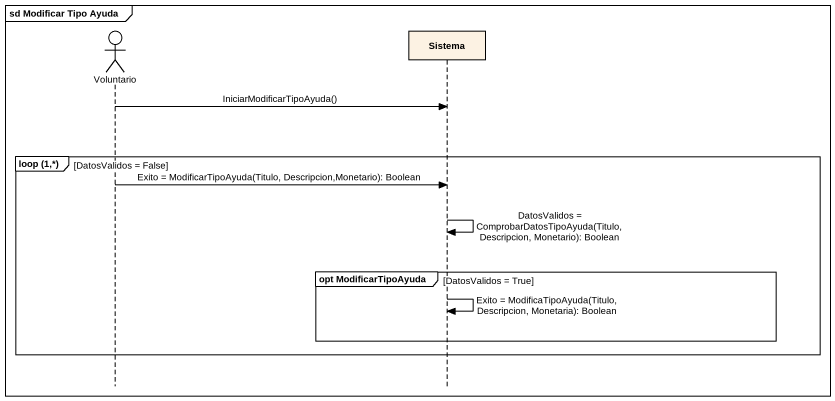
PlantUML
@startuml
mainframe sd Modificar Tipo Ayuda
hide footbox
actor Voluntario
participant Sistema

Voluntario -> Sistema : IniciarModificarTipoAyuda()
group loop (1,*) [DatosValidos = False]
  Voluntario -> Sistema : Exito = ModificarTipoAyuda(Titulo, Descripcion,Monetario): Boolean
  Sistema -> Sistema : DatosValidos = ComprobarDatosTipoAyuda(Titulo, Descripcion, Monetario): Boolean
  group opt ModificarTipoAyuda [DatosValidos = True]
    Sistema -> Sistema : Exito = ModificaTipoAyuda(Titulo, Descripcion, Monetaria): Boolean
  end
end
@enduml
